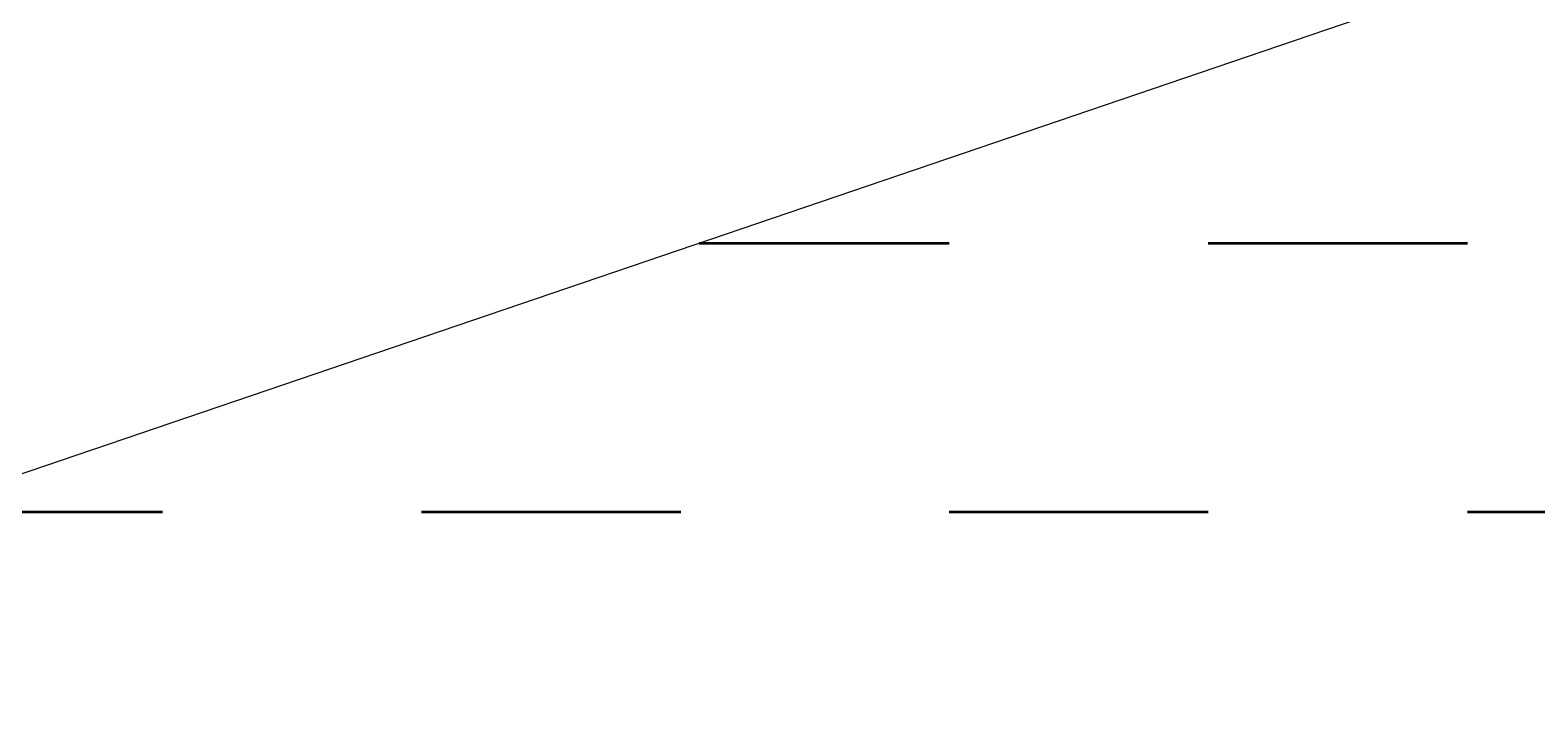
# Model space of a CAD drawing. Header units: inches. Extents: x -351 to 2582, y -266 to 144.
# Drawn here: x 227.7324 to 228.0129, y -50.4677 to -50.3392 of the extents above; entities that cross this region are included whole.
import ezdxf

# ---------------------------------------------------------------- set-up
doc = ezdxf.new("R2010")
doc.units = ezdxf.units.IN
doc.header["$MEASUREMENT"] = 0
doc.layers.add('PDF2_Geometry', color=7, linetype='Continuous')
doc.layers.add('WALL', color=7, linetype='Continuous')

# ---------------------------------------------------------------- blocks, each defined once
blk = doc.blocks.new('A$C5888202B')
at = {"layer": 'PDF2_Geometry', "lineweight": 25}
blk.add_line((-1.37499, -1.75862), (-2.96696, -2.30037), dxfattribs=at)
at = {"layer": 'PDF2_Geometry', "lineweight": 50}
for p, q in [((-2.70625, -2.21162), (-2.65633, -2.21162)), ((-2.60456, -2.21162), (-2.55279, -2.21162)), ((-2.85972, -2.26524), (-2.8135, -2.26524)), ((-2.76172, -2.26524), (-2.70995, -2.26524)), ((-2.65633, -2.26524), (-2.60456, -2.26524)), ((-2.55279, -2.26524), (-2.50102, -2.26524))]:
    blk.add_line(p, q, dxfattribs=at)
at = {"layer": 'PDF2_Geometry', "color": 8, "lineweight": -3, "true_color": 0x7f7f7f}
blk.add_solid([(-0.91274, -1.91579), (-0.9867, -2.50746), (-2.63599, -2.50746)], dxfattribs=at)

msp = doc.modelspace()

# ---------------------------------------------------------------- block references
at = {"layer": 'WALL', "color": 0, "ltscale": 0.5, "xscale": 0.932005603524069, "yscale": 0.932005603524069, "zscale": 0.932005603524069}
msp.add_blockref('A$C5888202B', (230.37919, -48.3176), dxfattribs=at)

doc.saveas('drawing.dxf')
